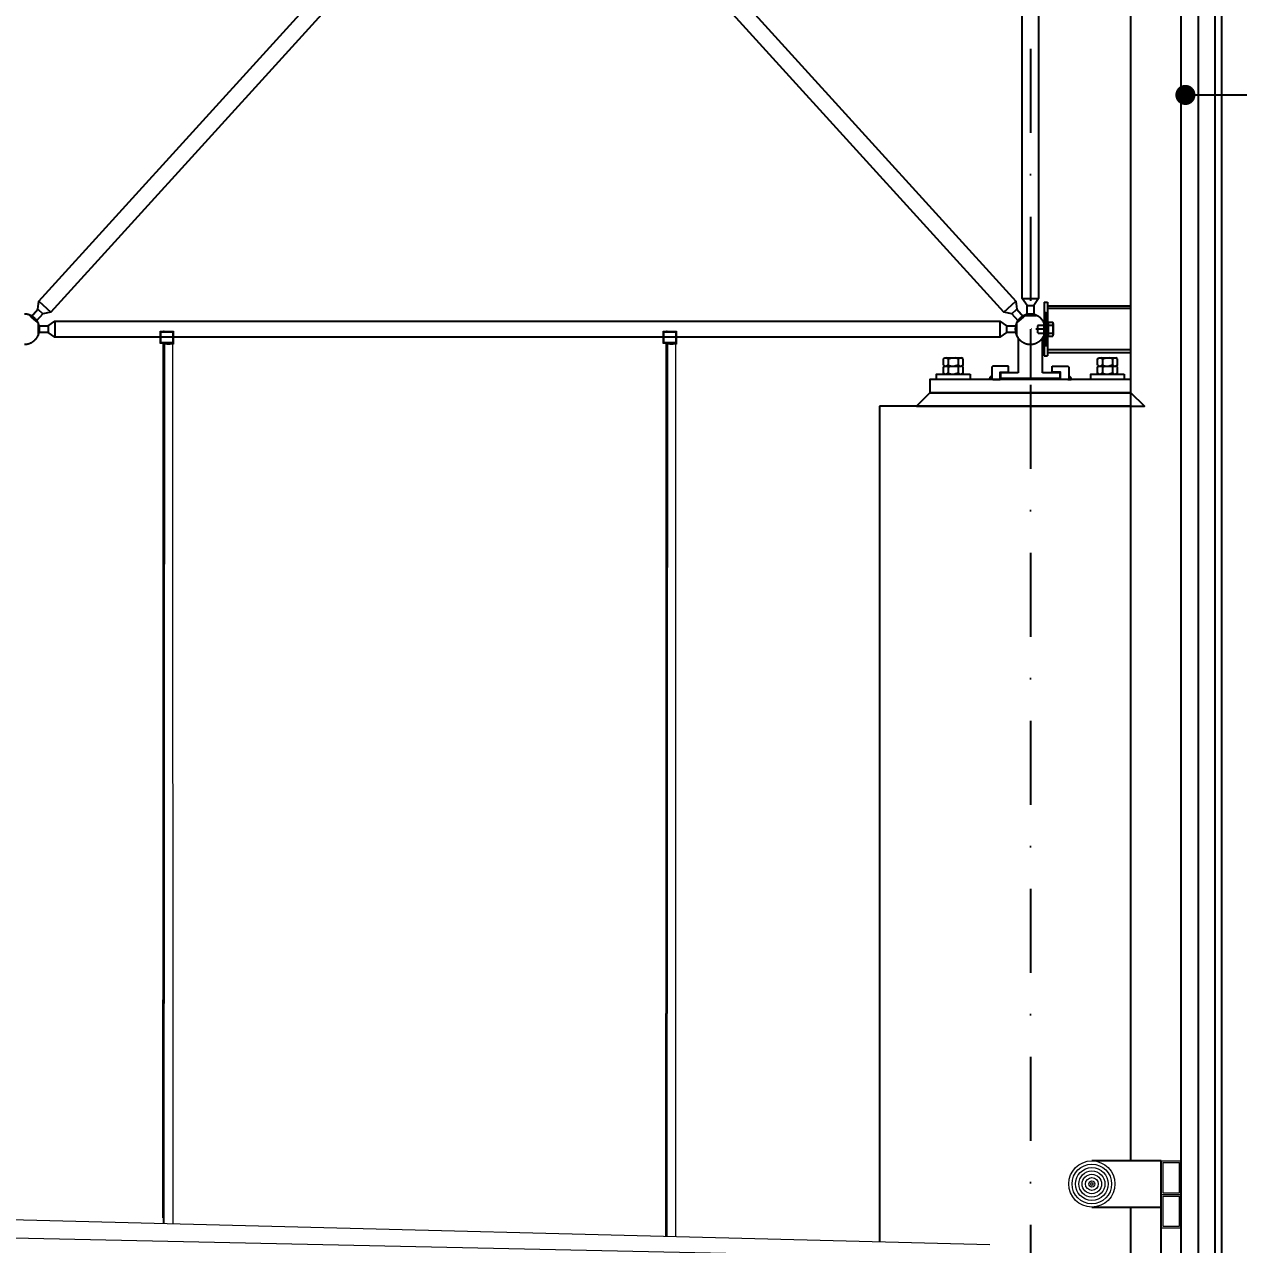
# Model space of a CAD drawing. Header units: centimetres. Extents: x 26569 to 160723, y -3143 to 14565.
# Drawn here: x 122607.7 to 122969.8, y -1251.5 to -887.7 of the extents above; entities that cross this region are included whole.
import ezdxf
from ezdxf import colors
from ezdxf.entities.mleader import LeaderData, LeaderLine
from ezdxf.math import Vec2, Vec3

# ---------------------------------------------------------------- set-up
doc = ezdxf.new("R2010")
doc.units = ezdxf.units.CM
doc.header["$LTSCALE"] = 100
doc.linetypes.add('DASHDOT2', pattern=[0.5, 0.25, -0.125, 0, -0.125])
for name, color, linetype in [('A-ANNO-DIMS', 187, 'Continuous'), ('A-ANNO-GRID', 155, 'DASHDOT2'), ('A-DOOR', 193, 'Continuous'), ('A-ELEV-01', 255, 'Continuous'), ('A-ELEV-02', 253, 'Continuous'), ('A-WALL-INSL', 249, 'Continuous'), ('A-WALL-SNWPNL', 200, 'Continuous'), ('S-STEL', 3, 'Continuous')]:
    doc.layers.add(name, color=color, linetype=linetype)
doc.layers.add('cephetutucu', color=8, linetype='Continuous', lineweight=25)
doc.styles.add('Fields_100', font='act_simplex.shx', dxfattribs={"width": 0.8, "height": 20})
doc.linetypes.add('BATTING', pattern='A,0.00254,-2.54,[134,ltypeshp.shx,S=2.54,R=0,X=-2.54,Y=0],-5.08,[134,ltypeshp.shx,S=2.54,R=180,X=2.54,Y=0],-2.54', length=10.16254)
doc.dimstyles.new('FIELDS_100', dxfattribs={"dimscale": 0, "dimtxt": 20, "dimasz": 5, "dimexe": 5, "dimexo": 5, "dimgap": 5, "dimtad": 0, "dimdec": 0, "dimzin": 0, "dimdsep": 46, "dimtxsty": 'Fields_100', "dimblk": 'DOT', "dimcen": 0.09, "dimclrt": 50, "dimadec": 0, "dimazin": 0, "dimtfac": 1, "dimtdec": 0, "dimtix": 1, "dimtofl": 0, "dimtmove": 1, "dimatfit": 3, "dimfxl": 5, "dimfxlon": 1, "dimtolj": 1, "dimtzin": 0, "dimarcsym": 0})
pattern_1 = [(225, (292.73155, 1032.0001), (0.088388348, -0.088388348), [])]

# ---------------------------------------------------------------- blocks, each defined once
blk = doc.blocks.new('A$C9ce80890')
at = {"layer": 'cephetutucu'}
h = blk.add_hatch(dxfattribs=at)
h.set_pattern_fill('ANSI31', color=256, angle=180)
h.set_pattern_definition(pattern_1)
h.paths.add_polyline_path([(41, 68), (51, 68), (51, 80), (41, 80)])
h.paths.add_polyline_path([(41, 30), (51, 30), (51, 68), (41, 68)])
h.paths.add_polyline_path([(41, 80), (51, 80), (51, 92), (41, 92)])
h.paths.add_polyline_path([(41, 92), (51, 92), (51, 130), (41, 130)])
h = blk.add_hatch(dxfattribs=at)
h.set_pattern_fill('ANSI31', color=256, angle=180)
h.set_pattern_definition(pattern_1)
h.paths.add_polyline_path([(41, 68), (51, 68), (51, 80), (41, 80)])
h.paths.add_polyline_path([(41, 67), (51, 67), (51, 68), (41, 68)])
h.paths.add_polyline_path([(41, 80), (51, 80), (51, 92), (41, 92)])
h.paths.add_polyline_path([(41, 92), (51, 92), (51, 93), (41, 93)])
for p, q in [((41, 160), (51, 160)), ((41, 160), (41, 0)), ((51, 160), (51, 0)), ((51, 150), (300, 150)), ((300, 141.2), (51, 141.2)), ((23, 92), (21, 90)), ((21, 90), (21, 70)), ((23, 92), (68, 92)), ((41, 55), (41, 105)), ((41, 101.8), (41, 58.2)), ((41, 98.5), (41, 61.5)), ((41, 93), (51, 93)), ((51, 102), (53, 102)), ((51, 58), (51, 102)), ((53, 102), (53, 58)), ((53, 101), (67, 101)), ((53, 101), (53, 59)), ((68, 96.5), (68, 63.5)), ((23, 68), (21, 70)), ((23, 68), (67, 68)), ((41, 67), (51, 67)), ((51, 58), (53, 58)), ((53, 59), (67, 59)), ((68, 68), (68, 63.5)), ((41, 0), (51, 0)), ((300, 18.8), (51, 18.8)), ((51, 10), (300, 10))]:
    blk.add_line(p, q, dxfattribs=at)
at = {"layer": 'cephetutucu', "linetype": 'DASHDOT2'}
blk.add_line((41, 80), (0, 80), dxfattribs=at)
at = {"layer": 'cephetutucu'}
for centre, radius, start, end in [((57.4, 96.5), 10.6, 334.9424, 25.0576), ((-4.5, 80), 72.5, 350.4727, 9.5273), ((57.4, 63.5), 10.6, 334.9424, 25.0576)]:
    blk.add_arc(centre, radius, start, end, dxfattribs=at)
blk = doc.blocks.new('_Dot')
at = {"color": 0, "linetype": 'ByBlock', "lineweight": -2}
blk.add_line((-0.5, 0), (-1, 0), dxfattribs=at)
at = {"color": 0, "linetype": 'ByBlock', "const_width": 0.5}
blk.add_lwpolyline([(-0.25, 0, 1), (0.25, 0, 1)], format="xyb", close=True, dxfattribs=at)
blk = doc.blocks.new('*D482')
at = {"layer": 'A-ANNO-DIMS', "color": 0, "lineweight": -2, "transparency": 16777216}
for p, q in [((121107.73, -198.45), (121107.73, -188.45)), ((122907.73, -198.45), (122907.73, -188.45)), ((121112.73, -193.45), (121976.06, -193.45)), ((122902.73, -193.45), (122039.4, -193.45))]:
    blk.add_line(p, q, dxfattribs=at)
at = {"layer": 'DEFPOINTS', "color": 0, "transparency": 16777216}
for p in [(122907.73, -193.45), (121107.73, -1038.45), (122907.73, -1038.45)]:
    blk.add_point(p, dxfattribs=at)
at = {"layer": 'A-ANNO-DIMS', "color": 0, "lineweight": -2, "transparency": 16777216, "xscale": 5, "yscale": 5, "zscale": 5, "rotation": 180}
blk.add_blockref('_Dot', (121107.73, -193.45), dxfattribs=at)
at = {"layer": 'A-ANNO-DIMS', "color": 0, "lineweight": -2, "transparency": 16777216, "xscale": 5, "yscale": 5, "zscale": 5}
blk.add_blockref('_Dot', (122907.73, -193.45), dxfattribs=at)
at = {"layer": 'A-ANNO-DIMS', "color": 50, "transparency": 16777216, "insert": (122007.73, -193.45), "char_height": 20, "attachment_point": 5, "style": 'Fields_100'}
blk.add_mtext('\\A1;1800', dxfattribs=at)
blk = doc.blocks.new('SOMUN')
for p, q in [((-9.8, 7.1), (-8.2, 8)), ((-9.8, 0.9), (-9.8, 7.1)), ((-9.8, 0.9), (-8.2, 0)), ((-8.2, 8), (-5, 8)), ((-8.2, 0), (-5, 0)), ((-5, 7.1), (-6.6, 8)), ((-5, 0.9), (-6.6, 0)), ((-5, 8), (5, 8)), ((-5, 7.1), (-1.7, 8)), ((-5, 7.1), (-5, 0.9)), ((-5, 0.9), (-1.7, 0)), ((-5, 0), (5, 0)), ((5, 7.1), (1.7, 8)), ((5, 0.9), (1.7, 0)), ((5, 8), (8.2, 8)), ((5, 7.1), (6.6, 8)), ((5, 7.1), (5, 0.9)), ((5, 0.9), (6.6, 0)), ((5, 0), (8.2, 0)), ((9.8, 7.1), (8.2, 8)), ((9.8, 0.9), (8.2, 0)), ((9.8, 0.9), (9.8, 7.1))]:
    blk.add_line(p, q)

msp = doc.modelspace()

# ---------------------------------------------------------------- hatches: boundary and pattern name
at = {"layer": 'A-ELEV-02'}
for points in [[(122896.23, -993.24), (122896.53, -993.54), (122895.53, -993.54), (122895.53, -993.51), (122895.53, -993.48), (122895.54, -993.44), (122895.54, -993.41), (122895.54, -993.37), (122895.55, -993.34), (122895.56, -993.31), (122895.57, -993.27), (122895.58, -993.24), (122895.59, -993.21), (122895.6, -993.18), (122895.61, -993.14), (122895.63, -993.11), (122895.64, -993.08), (122895.66, -993.05), (122895.68, -993.02), (122895.69, -992.99), (122895.71, -992.97), (122895.73, -992.94), (122895.76, -992.91), (122895.78, -992.89), (122895.8, -992.86), (122895.82, -992.84), (122895.85, -992.81), (122895.87, -992.79), (122895.9, -992.77), (122895.93, -992.75), (122895.95, -992.73), (122895.98, -992.71), (122896.01, -992.69), (122896.04, -992.67), (122896.07, -992.65), (122896.1, -992.64), (122896.13, -992.63), (122896.17, -992.61), (122896.2, -992.6), (122896.23, -992.59)], [(122919.23, -993.24), (122918.93, -993.54), (122919.93, -993.54), (122919.93, -993.51), (122919.93, -993.48), (122919.92, -993.44), (122919.92, -993.41), (122919.92, -993.37), (122919.91, -993.34), (122919.9, -993.31), (122919.89, -993.27), (122919.88, -993.24), (122919.87, -993.21), (122919.86, -993.18), (122919.85, -993.14), (122919.83, -993.11), (122919.82, -993.08), (122919.8, -993.05), (122919.78, -993.02), (122919.77, -992.99), (122919.75, -992.97), (122919.73, -992.94), (122919.7, -992.91), (122919.68, -992.89), (122919.66, -992.86), (122919.64, -992.84), (122919.61, -992.81), (122919.59, -992.79), (122919.56, -992.77), (122919.53, -992.75), (122919.5, -992.73), (122919.48, -992.71), (122919.45, -992.69), (122919.42, -992.67), (122919.39, -992.65), (122919.36, -992.64), (122919.33, -992.63), (122919.29, -992.61), (122919.26, -992.6), (122919.23, -992.59)]]:
    msp.add_hatch(color=256, dxfattribs=at).paths.add_polyline_path(points, flags=0)

# ---------------------------------------------------------------- linework, layer by layer
at = {"elevation": 0}
for points in [[(122889.73, -991.94), (122889.73, -993.54), (122879.73, -993.54), (122879.73, -991.94), (122889.73, -991.94)], [(122935.73, -991.94), (122935.73, -993.54), (122925.73, -993.54), (122925.73, -991.94), (122935.73, -991.94)]]:
    msp.add_lwpolyline(points, dxfattribs=at)
for points in [[(122877.73, -997.54), (122937.73, -997.54), (122937.73, -993.54), (122877.73, -993.54)], [(122873.73, -1001.54), (122941.73, -1001.54), (122937.73, -997.54), (122877.73, -997.54)]]:
    msp.add_lwpolyline(points, close=True)
at = {"layer": 'A-ANNO-GRID'}
msp.add_lwpolyline([(122907.73, -143.45), (122907.73, -1876.54)], dxfattribs=at)
at = {"layer": 'A-DOOR', "lineweight": 0}
for p, q in [((122592.2, -1243.76), (122895.64, -1251.52)), ((122592.2, -1249.26), (122900.11, -1255.89))]:
    msp.add_line(p, q, dxfattribs=at)
for radius in [6.9, 5.9, 4.9, 3.9, 2.9, 1.9, 0.902, 0.402]:
    msp.add_circle((122926.07, -1233.45), radius, dxfattribs=at)
at = {"layer": 'A-ELEV-01'}
for p, q in [((122962.73, -701.54), (122962.73, -1256.05)), ((122937.73, -1226.55), (122937.73, -754.94)), ((122937.73, -1298.16), (122937.73, -1240.36)), ((122946.73, -1266.54), (122946.73, -1246.55)), ((122952.73, -1266.54), (122952.73, -1246.55))]:
    msp.add_line(p, q, dxfattribs=at)
at = {"layer": 'A-ELEV-01', "lineweight": 0}
for p, q in [((122649.4, -979.13), (122649.2, -979.13)), ((122799.4, -979.12), (122799.2, -979.12)), ((122649.03, -1243.57), (122649.2, -983.22)), ((122649.2, -984.53), (122649.2, -988.63)), ((122649.6, -982.83), (122652.2, -982.83)), ((122652.2, -983.03), (122649.6, -983.03)), ((122652.2, -982.83), (122652.2, -983.03)), ((122799.03, -1249.05), (122799.2, -983.21)), ((122799.2, -984.52), (122799.2, -988.62)), ((122799.6, -982.82), (122802.2, -982.82)), ((122802.2, -983.02), (122799.6, -983.02)), ((122802.2, -982.82), (122802.2, -983.02))]:
    msp.add_line(p, q, dxfattribs=at)
at = {"layer": 'A-ELEV-01', "linetype": 'Continuous'}
for p, q in [((122649.4, -983.23), (122649.18, -1245.22)), ((122799.4, -983.22), (122799.17, -1249.06)), ((122946.73, -1226.55), (122926.07, -1226.55)), ((122926.07, -1240.36), (122946.73, -1240.36))]:
    msp.add_line(p, q, dxfattribs=at)
at = {"layer": 'A-ELEV-01', "lineweight": 0}
for points in [[(122652.2, -982.83), (122648.2, -982.83), (122648.2, -979.13), (122652.2, -979.13)], [(122651.9, -982.53), (122648.5, -982.53), (122648.5, -979.43), (122651.9, -979.43)], [(122802.2, -982.82), (122798.2, -982.82), (122798.2, -979.12), (122802.2, -979.12)], [(122801.9, -982.52), (122798.5, -982.52), (122798.5, -979.42), (122801.9, -979.42)], [(122649.2, -984.8), (122649.2, -983.8), (122649.4, -983.8), (122649.4, -984.8)], [(122651.2, -982.83), (122650.2, -982.83), (122650.2, -983.03), (122651.2, -983.03)], [(122799.2, -984.8), (122799.2, -983.8), (122799.4, -983.8), (122799.4, -984.8)], [(122801.2, -982.82), (122800.2, -982.82), (122800.2, -983.02), (122801.2, -983.02)]]:
    msp.add_lwpolyline(points, close=True, dxfattribs=at)
for points in [[(122649, -982.53), (122649.04, -1221.55)], [(122652.05, -1245.29), (122652, -982.83)], [(122799, -982.52), (122799.04, -1226.55)], [(122802.05, -1249.13), (122802, -982.82)]]:
    msp.add_lwpolyline(points, dxfattribs=at)
at = {"layer": 'A-ELEV-01'}
for points in [[(122862.73, -1001.54), (122862.73, -1250.68)], [(122937.73, -1001.54), (122862.73, -1001.54)]]:
    msp.add_lwpolyline(points, dxfattribs=at)
at = {"layer": 'A-ELEV-01', "lineweight": 0}
for centre, radius in [((122649.6, -983.23), 0.4), ((122649.6, -983.23), 0.2), ((122799.6, -983.22), 0.4), ((122799.6, -983.22), 0.2)]:
    msp.add_arc(centre, radius, 90, 180, dxfattribs=at)
at = {"layer": 'A-ELEV-02'}
for points in [[(122609.75, -974.84), (122611.77, -972.62), (122612.06, -970.19), (122749.82, -818.65), (122752.21, -818.12), (122754.23, -815.9), (122755.71, -817.25), (122753.69, -819.47), (122753.4, -821.9), (122615.64, -973.43), (122613.25, -973.96), (122611.23, -976.18)], [(122904.23, -976.18), (122902.21, -973.96), (122899.82, -973.43), (122762.06, -821.9), (122761.77, -819.47), (122759.75, -817.25), (122761.23, -815.9), (122763.25, -818.12), (122765.64, -818.65), (122903.4, -970.19), (122903.69, -972.62), (122905.71, -974.84)], [(122912.23, -978.54), (122912.23, -978.44), (122912.23, -978.34), (122912.22, -978.24), (122912.21, -978.14), (122912.2, -978.04), (122912.19, -977.93), (122912.17, -977.83), (122912.15, -977.72), (122912.13, -977.62), (122912.11, -977.52), (122912.08, -977.41), (122912.06, -977.31), (122912.02, -977.2), (122911.99, -977.1), (122911.95, -976.99), (122911.91, -976.89), (122911.87, -976.78), (122911.83, -976.68), (122911.78, -976.58), (122911.73, -976.48), (122911.67, -976.38), (122911.62, -976.28), (122911.56, -976.18), (122911.5, -976.08), (122911.43, -975.99), (122911.37, -975.89), (122911.3, -975.8), (122911.22, -975.71), (122911.15, -975.62), (122911.07, -975.53), (122910.99, -975.45), (122910.91, -975.36), (122910.83, -975.28), (122910.74, -975.2), (122910.66, -975.12), (122910.57, -975.05), (122910.48, -974.98), (122910.38, -974.91), (122910.29, -974.84), (122910.19, -974.78), (122910.1, -974.72), (122910, -974.66), (122909.9, -974.6), (122909.8, -974.55), (122909.7, -974.5), (122909.59, -974.45), (122909.49, -974.4), (122909.39, -974.36), (122909.28, -974.32), (122909.18, -974.28), (122909.07, -974.25), (122908.97, -974.22), (122908.86, -974.19), (122908.76, -974.16), (122908.65, -974.14), (122908.55, -974.12), (122908.44, -974.1), (122908.34, -974.09), (122908.24, -974.07), (122908.13, -974.06), (122908.03, -974.05), (122907.93, -974.05), (122907.83, -974.04), (122907.73, -974.04), (122907.63, -974.04), (122907.53, -974.05), (122907.43, -974.05), (122907.33, -974.06), (122907.22, -974.07), (122907.12, -974.09), (122907.02, -974.1), (122906.91, -974.12), (122906.81, -974.14), (122906.7, -974.16), (122906.6, -974.19), (122906.49, -974.22), (122906.39, -974.25), (122906.28, -974.28), (122906.18, -974.32), (122906.07, -974.36), (122905.97, -974.4), (122905.87, -974.45), (122905.76, -974.5), (122905.66, -974.55), (122905.56, -974.6), (122905.46, -974.66), (122905.36, -974.72), (122905.27, -974.78), (122905.17, -974.84), (122905.08, -974.91), (122904.98, -974.98), (122904.89, -975.05), (122904.8, -975.12), (122904.72, -975.2), (122904.63, -975.28), (122904.55, -975.36), (122904.47, -975.45), (122904.39, -975.53), (122904.31, -975.62), (122904.24, -975.71), (122904.16, -975.8), (122904.09, -975.89), (122904.03, -975.99), (122903.96, -976.08), (122903.9, -976.18), (122903.84, -976.28), (122903.79, -976.38), (122903.73, -976.48), (122903.68, -976.58), (122903.63, -976.68), (122903.59, -976.78), (122903.55, -976.89), (122903.51, -976.99), (122903.47, -977.1), (122903.44, -977.2), (122903.4, -977.31), (122903.37, -977.41), (122903.35, -977.52), (122903.33, -977.62), (122903.31, -977.72), (122903.29, -977.83), (122903.27, -977.93), (122903.26, -978.04), (122903.25, -978.14), (122903.24, -978.24), (122903.23, -978.34), (122903.23, -978.44), (122903.23, -978.54), (122903.23, -978.64), (122903.23, -978.74), (122903.24, -978.85), (122903.25, -978.95), (122903.26, -979.05), (122903.27, -979.15), (122903.29, -979.26), (122903.31, -979.36), (122903.33, -979.47), (122903.35, -979.57), (122903.37, -979.68), (122903.4, -979.78), (122903.44, -979.89), (122903.47, -979.99), (122903.51, -980.1), (122903.55, -980.2), (122903.59, -980.3), (122903.63, -980.41), (122903.68, -980.51), (122903.73, -980.61), (122903.79, -980.71), (122903.84, -980.81), (122903.9, -980.91), (122903.96, -981.01), (122904.03, -981.1), (122904.09, -981.2), (122904.16, -981.29), (122904.24, -981.38), (122904.31, -981.47), (122904.39, -981.56), (122904.47, -981.64), (122904.55, -981.73), (122904.63, -981.81), (122904.72, -981.89), (122904.8, -981.96), (122904.89, -982.04), (122904.98, -982.11), (122905.08, -982.18), (122905.17, -982.25), (122905.27, -982.31), (122905.36, -982.37), (122905.46, -982.43), (122905.56, -982.49), (122905.66, -982.54), (122905.76, -982.59), (122905.87, -982.64), (122905.97, -982.69), (122906.07, -982.73), (122906.18, -982.77), (122906.28, -982.8), (122906.39, -982.84), (122906.49, -982.87), (122906.6, -982.9), (122906.7, -982.92), (122906.81, -982.95), (122906.91, -982.97), (122907.02, -982.99), (122907.12, -983), (122907.22, -983.02), (122907.33, -983.03), (122907.43, -983.03), (122907.53, -983.04), (122907.63, -983.04), (122907.73, -983.04), (122907.83, -983.04), (122907.93, -983.04), (122908.03, -983.03), (122908.13, -983.03), (122908.24, -983.02), (122908.34, -983), (122908.44, -982.99), (122908.55, -982.97), (122908.65, -982.95), (122908.76, -982.92), (122908.86, -982.9), (122908.97, -982.87), (122909.07, -982.84), (122909.18, -982.8), (122909.28, -982.77), (122909.39, -982.73), (122909.49, -982.69), (122909.59, -982.64), (122909.7, -982.59), (122909.8, -982.54), (122909.9, -982.49), (122910, -982.43), (122910.1, -982.37), (122910.19, -982.31), (122910.29, -982.25), (122910.38, -982.18), (122910.48, -982.11), (122910.57, -982.04), (122910.66, -981.96), (122910.74, -981.89), (122910.83, -981.81), (122910.91, -981.73), (122910.99, -981.64), (122911.07, -981.56), (122911.15, -981.47), (122911.22, -981.38), (122911.3, -981.29), (122911.37, -981.2), (122911.43, -981.1), (122911.5, -981.01), (122911.56, -980.91), (122911.62, -980.81), (122911.67, -980.71), (122911.73, -980.61), (122911.78, -980.51), (122911.83, -980.41), (122911.87, -980.3), (122911.91, -980.2), (122911.95, -980.1), (122911.99, -979.99), (122912.02, -979.89), (122912.06, -979.78), (122912.08, -979.68), (122912.11, -979.57), (122912.13, -979.47), (122912.15, -979.36), (122912.17, -979.26), (122912.19, -979.15), (122912.2, -979.05), (122912.21, -978.95), (122912.22, -978.85), (122912.23, -978.74), (122912.23, -978.64)], [(122901.23, -989.54), (122896.53, -989.54), (122896.23, -989.84), (122896.23, -993.24), (122896.53, -993.54), (122898.73, -993.54), (122898.73, -991.34), (122901.23, -991.34)], [(122914.23, -989.54), (122918.93, -989.54), (122919.23, -989.84), (122919.23, -993.24), (122918.93, -993.54), (122916.73, -993.54), (122916.73, -991.34), (122914.23, -991.34)]]:
    msp.add_lwpolyline(points, close=True, dxfattribs=at)
for points in [[(122906.73, -974.44), (122906.73, -971.44), (122905.31, -969.44), (122905.31, -822.64), (122906.73, -820.64), (122906.73, -817.64)], [(122908.73, -817.64), (122908.73, -820.64), (122910.14, -822.64), (122910.14, -969.44), (122908.73, -971.44), (122908.73, -974.44)], [(122612.06, -970.19), (122615.64, -973.43)], [(122899.82, -973.43), (122903.4, -970.19)], [(122905.31, -969.44), (122910.14, -969.44)], [(122906.73, -971.44), (122908.73, -971.44)], [(122607.73, -983.04), (122607.83, -983.04), (122607.93, -983.04), (122608.03, -983.03), (122608.13, -983.03), (122608.24, -983.02), (122608.34, -983), (122608.44, -982.99), (122608.55, -982.97), (122608.65, -982.95), (122608.76, -982.92), (122608.86, -982.9), (122608.97, -982.87), (122609.07, -982.84), (122609.18, -982.8), (122609.28, -982.77), (122609.39, -982.73), (122609.49, -982.69), (122609.59, -982.64), (122609.7, -982.59), (122609.8, -982.54), (122609.9, -982.49), (122610, -982.43), (122610.1, -982.37), (122610.19, -982.31), (122610.29, -982.25), (122610.38, -982.18), (122610.48, -982.11), (122610.57, -982.04), (122610.66, -981.96), (122610.74, -981.89), (122610.83, -981.81), (122610.91, -981.73), (122610.99, -981.64), (122611.07, -981.56), (122611.15, -981.47), (122611.22, -981.38), (122611.3, -981.29), (122611.37, -981.2), (122611.43, -981.1), (122611.5, -981.01), (122611.56, -980.91), (122611.62, -980.81), (122611.67, -980.71), (122611.73, -980.61), (122611.78, -980.51), (122611.83, -980.41), (122611.87, -980.3), (122611.91, -980.2), (122611.95, -980.1), (122611.99, -979.99), (122612.02, -979.89), (122612.06, -979.78), (122612.08, -979.68), (122612.11, -979.57), (122612.13, -979.47), (122612.15, -979.36), (122612.17, -979.26), (122612.19, -979.15), (122612.2, -979.05), (122612.21, -978.95), (122612.22, -978.85), (122612.23, -978.74), (122612.23, -978.64), (122612.23, -978.54), (122612.23, -978.44), (122612.23, -978.34), (122612.22, -978.24), (122612.21, -978.14), (122612.2, -978.04), (122612.19, -977.93), (122612.17, -977.83), (122612.15, -977.72), (122612.13, -977.62), (122612.11, -977.52), (122612.08, -977.41), (122612.06, -977.31), (122612.02, -977.2), (122611.99, -977.1), (122611.95, -976.99), (122611.91, -976.89), (122611.87, -976.78), (122611.83, -976.68), (122611.78, -976.58), (122611.73, -976.48), (122611.67, -976.38), (122611.62, -976.28), (122611.56, -976.18), (122611.5, -976.08), (122611.43, -975.99), (122611.37, -975.89), (122611.3, -975.8), (122611.22, -975.71), (122611.15, -975.62), (122611.07, -975.53), (122610.99, -975.45), (122610.91, -975.36), (122610.83, -975.28), (122610.74, -975.2), (122610.66, -975.12), (122610.57, -975.05), (122610.48, -974.98), (122610.38, -974.91), (122610.29, -974.84), (122610.19, -974.78), (122610.1, -974.72), (122610, -974.66), (122609.9, -974.6), (122609.8, -974.55), (122609.7, -974.5), (122609.59, -974.45), (122609.49, -974.4), (122609.39, -974.36), (122609.28, -974.32), (122609.18, -974.28), (122609.07, -974.25), (122608.97, -974.22), (122608.86, -974.19), (122608.76, -974.16), (122608.65, -974.14), (122608.55, -974.12), (122608.44, -974.1), (122608.34, -974.09), (122608.24, -974.07), (122608.13, -974.06), (122608.03, -974.05), (122607.93, -974.05), (122607.83, -974.04), (122607.73, -974.04)], [(122609.12, -974.26), (122611.86, -976.76)], [(122611.77, -972.62), (122613.25, -973.96)], [(122902.21, -973.96), (122903.69, -972.62)], [(122911.33, -981.24), (122911.42, -981.12), (122911.5, -981), (122911.58, -980.87), (122911.66, -980.74), (122911.73, -980.6), (122911.8, -980.47), (122911.86, -980.32), (122911.92, -980.18), (122911.98, -980.03), (122912, -979.96), (122912.03, -979.88), (122912.05, -979.81), (122912.07, -979.73), (122912.09, -979.65), (122912.11, -979.58), (122912.13, -979.5), (122912.14, -979.42), (122912.16, -979.34), (122912.17, -979.26), (122912.18, -979.19), (122912.19, -979.11), (122912.2, -979.03), (122912.21, -978.95), (122912.22, -978.87), (122912.22, -978.79), (122912.23, -978.71), (122912.23, -978.63), (122912.23, -978.55), (122912.23, -978.47), (122912.23, -978.39), (122912.22, -978.31), (122912.22, -978.23), (122912.21, -978.15), (122912.21, -978.07), (122912.2, -977.99), (122912.19, -977.92), (122912.17, -977.84), (122912.15, -977.68), (122912.11, -977.53), (122912.08, -977.38), (122912.03, -977.23), (122911.99, -977.09), (122911.94, -976.94), (122911.88, -976.8), (122911.82, -976.67), (122911.75, -976.53), (122911.69, -976.4), (122911.61, -976.27), (122911.53, -976.14), (122911.45, -976.01), (122911.36, -975.89), (122911.27, -975.76), (122911.17, -975.64), (122911.07, -975.53), (122910.96, -975.41), (122910.91, -975.36), (122910.85, -975.3), (122910.79, -975.25), (122910.73, -975.19), (122910.67, -975.14), (122910.61, -975.09), (122910.55, -975.04), (122910.49, -974.99), (122910.43, -974.94), (122910.36, -974.89), (122910.3, -974.85), (122910.23, -974.8), (122910.16, -974.76), (122910.1, -974.72), (122910.03, -974.67), (122909.96, -974.63), (122909.89, -974.6), (122909.82, -974.56), (122909.75, -974.52), (122909.68, -974.49), (122909.6, -974.45), (122909.53, -974.42), (122909.46, -974.39), (122909.38, -974.36), (122909.31, -974.33), (122909.24, -974.3), (122909.16, -974.28), (122909.09, -974.25), (122908.94, -974.21), (122908.79, -974.17), (122908.63, -974.14), (122908.48, -974.11), (122908.33, -974.08), (122908.18, -974.07), (122908.03, -974.05), (122907.88, -974.05), (122907.73, -974.04), (122907.58, -974.05), (122907.43, -974.05), (122907.28, -974.07), (122907.13, -974.08), (122906.98, -974.11), (122906.83, -974.14), (122906.67, -974.17), (122906.52, -974.21), (122906.37, -974.25), (122906.3, -974.28), (122906.22, -974.3), (122906.15, -974.33), (122906.08, -974.36), (122906, -974.39), (122905.93, -974.42), (122905.86, -974.45), (122905.78, -974.49), (122905.71, -974.52), (122905.64, -974.56), (122905.57, -974.6), (122905.5, -974.63), (122905.43, -974.67), (122905.36, -974.72), (122905.3, -974.76), (122905.23, -974.8), (122905.16, -974.85), (122905.1, -974.89), (122905.03, -974.94), (122904.97, -974.99), (122904.91, -975.04), (122904.85, -975.09), (122904.79, -975.14), (122904.73, -975.19), (122904.67, -975.25), (122904.61, -975.3), (122904.55, -975.36), (122904.5, -975.41), (122904.39, -975.53), (122904.29, -975.64), (122904.19, -975.76), (122904.1, -975.89), (122904.01, -976.01), (122903.93, -976.14), (122903.85, -976.27), (122903.77, -976.4), (122903.71, -976.53), (122903.64, -976.67), (122903.58, -976.8), (122903.52, -976.94), (122903.47, -977.09), (122903.43, -977.23), (122903.38, -977.38), (122903.35, -977.53), (122903.31, -977.68), (122903.29, -977.84), (122903.27, -977.92), (122903.26, -977.99), (122903.25, -978.07), (122903.25, -978.15), (122903.24, -978.23), (122903.24, -978.31), (122903.23, -978.39), (122903.23, -978.47), (122903.23, -978.55), (122903.23, -978.63), (122903.23, -978.71), (122903.24, -978.79), (122903.24, -978.87), (122903.25, -978.95), (122903.26, -979.03), (122903.27, -979.11), (122903.28, -979.19), (122903.29, -979.26), (122903.3, -979.34), (122903.32, -979.42), (122903.33, -979.5), (122903.35, -979.58), (122903.37, -979.65), (122903.39, -979.73), (122903.41, -979.81), (122903.43, -979.88), (122903.46, -979.96), (122903.48, -980.03), (122903.54, -980.18), (122903.6, -980.32), (122903.66, -980.47), (122903.73, -980.6), (122903.8, -980.74), (122903.88, -980.87), (122903.96, -981), (122904.04, -981.12), (122904.13, -981.24)], [(122903.6, -976.76), (122906.34, -974.26)], [(122905.88, -974.44), (122909.58, -974.44)], [(122611.83, -977.54), (122614.83, -977.54), (122616.83, -976.13), (122898.63, -976.13), (122900.63, -977.54), (122903.63, -977.54)], [(122611.83, -976.69), (122611.83, -980.4)], [(122614.83, -977.54), (122614.83, -979.54)], [(122616.83, -976.13), (122616.83, -980.96)], [(122898.63, -976.13), (122898.63, -980.96)], [(122900.63, -977.54), (122900.63, -979.54)], [(122903.63, -976.69), (122903.63, -980.4)], [(122907.73, -978.54), (122907.73, -993.54)], [(122903.63, -979.54), (122900.63, -979.54), (122898.63, -980.96), (122616.83, -980.96), (122614.83, -979.54), (122611.83, -979.54)], [(122904.13, -981.24), (122904.13, -991.54)], [(122911.33, -991.54), (122911.33, -981.24)], [(122896.23, -992.59), (122896.21, -992.6), (122896.19, -992.6), (122896.18, -992.61), (122896.16, -992.61), (122896.14, -992.62), (122896.12, -992.63), (122896.11, -992.64), (122896.09, -992.65), (122896.07, -992.65), (122896.06, -992.66), (122896.04, -992.67), (122896.02, -992.68), (122896, -992.69), (122895.99, -992.7), (122895.97, -992.71), (122895.95, -992.73), (122895.94, -992.74), (122895.92, -992.75), (122895.91, -992.76), (122895.89, -992.77), (122895.88, -992.79), (122895.86, -992.8), (122895.85, -992.81), (122895.83, -992.83), (122895.82, -992.84), (122895.8, -992.86), (122895.79, -992.87), (122895.77, -992.89), (122895.76, -992.9), (122895.75, -992.92), (122895.74, -992.94), (122895.72, -992.95), (122895.71, -992.97), (122895.7, -992.99), (122895.69, -993), (122895.68, -993.02), (122895.67, -993.04), (122895.66, -993.06), (122895.65, -993.07), (122895.64, -993.09), (122895.63, -993.11), (122895.62, -993.13), (122895.61, -993.15), (122895.6, -993.16), (122895.6, -993.18), (122895.59, -993.2), (122895.58, -993.22), (122895.58, -993.24), (122895.57, -993.26), (122895.57, -993.28), (122895.56, -993.3), (122895.56, -993.32), (122895.55, -993.34), (122895.55, -993.35), (122895.54, -993.37), (122895.54, -993.39), (122895.54, -993.41), (122895.54, -993.43), (122895.53, -993.45), (122895.53, -993.47), (122895.53, -993.49), (122895.53, -993.51), (122895.53, -993.53), (122895.53, -993.54)], [(122896.53, -993.54), (122896.23, -993.24)], [(122904.13, -991.54), (122898.83, -991.54)], [(122898.83, -991.54), (122898.83, -993.14)], [(122898.83, -993.14), (122916.63, -993.14)], [(122899.08, -993.34), (122899.08, -993.14)], [(122916.63, -991.54), (122911.33, -991.54)], [(122916.38, -993.34), (122916.38, -993.14)], [(122916.63, -993.14), (122916.63, -991.54)], [(122918.93, -993.54), (122919.23, -993.24)], [(122919.93, -993.54), (122919.93, -993.53), (122919.93, -993.51), (122919.93, -993.49), (122919.93, -993.47), (122919.93, -993.45), (122919.92, -993.43), (122919.92, -993.41), (122919.92, -993.39), (122919.92, -993.37), (122919.91, -993.35), (122919.91, -993.34), (122919.9, -993.32), (122919.9, -993.3), (122919.89, -993.28), (122919.89, -993.26), (122919.88, -993.24), (122919.88, -993.22), (122919.87, -993.2), (122919.86, -993.18), (122919.86, -993.16), (122919.85, -993.15), (122919.84, -993.13), (122919.83, -993.11), (122919.82, -993.09), (122919.81, -993.07), (122919.8, -993.06), (122919.79, -993.04), (122919.78, -993.02), (122919.77, -993), (122919.76, -992.99), (122919.75, -992.97), (122919.74, -992.95), (122919.72, -992.94), (122919.71, -992.92), (122919.7, -992.9), (122919.69, -992.89), (122919.67, -992.87), (122919.66, -992.86), (122919.64, -992.84), (122919.63, -992.83), (122919.61, -992.81), (122919.6, -992.8), (122919.58, -992.79), (122919.57, -992.77), (122919.55, -992.76), (122919.54, -992.75), (122919.52, -992.74), (122919.51, -992.73), (122919.49, -992.71), (122919.47, -992.7), (122919.46, -992.69), (122919.44, -992.68), (122919.42, -992.67), (122919.4, -992.66), (122919.39, -992.65), (122919.37, -992.65), (122919.35, -992.64), (122919.34, -992.63), (122919.32, -992.62), (122919.3, -992.61), (122919.28, -992.61), (122919.27, -992.6), (122919.25, -992.6), (122919.23, -992.59)], [(122896.53, -993.54), (122895.53, -993.54)], [(122899.03, -993.54), (122899.03, -993.34)], [(122899.03, -993.34), (122916.43, -993.34)], [(122916.43, -993.54), (122899.03, -993.54)], [(122916.43, -993.54), (122916.43, -993.34)], [(122918.93, -993.54), (122919.93, -993.54)]]:
    msp.add_lwpolyline(points, dxfattribs=at)
at = {"layer": 'A-WALL-INSL', "linetype": 'BATTING', "ltscale": 0.005}
msp.add_line((122957.73, -702.54), (122957.73, -1256.05), dxfattribs=at)
at = {"layer": 'A-WALL-SNWPNL', "ltscale": 100}
for p, q in [((122952.73, -1256.05), (122952.73, -701.54)), ((122964.73, -701.54), (122964.73, -1256.05))]:
    msp.add_line(p, q, dxfattribs=at)
at = {"layer": 'S-STEL', "lineweight": 0}
for p, q in [((122946.73, -1226.55), (122952.73, -1226.55)), ((122947.23, -1227.05), (122947.23, -1236.05)), ((122947.23, -1227.05), (122952.23, -1227.05)), ((122952.23, -1236.05), (122952.23, -1227.05)), ((122946.73, -1236.55), (122952.73, -1236.55)), ((122947.23, -1236.05), (122952.23, -1236.05)), ((122947.23, -1237.05), (122947.23, -1246.05)), ((122947.23, -1237.05), (122952.23, -1237.05)), ((122952.23, -1246.05), (122952.23, -1237.05)), ((122946.73, -1246.55), (122952.73, -1246.55)), ((122947.23, -1246.05), (122952.23, -1246.05))]:
    msp.add_line(p, q, dxfattribs=at)
at = {"layer": 'S-STEL'}
for p, q in [((122946.73, -1246.55), (122946.73, -1226.55)), ((122952.73, -1246.55), (122952.73, -1226.55))]:
    msp.add_line(p, q, dxfattribs=at)

# ---------------------------------------------------------------- block references
at = {"xscale": 0.3, "yscale": 0.3, "zscale": 0.3}
for p in [(122884.73, -989.54), (122884.73, -991.94), (122930.73, -989.54), (122930.73, -991.94)]:
    msp.add_blockref('SOMUN', p, dxfattribs=at)
at = {"layer": 'cephetutucu', "xscale": 0.1, "yscale": 0.1, "zscale": 0.1}
msp.add_blockref('A$C9ce80890', (122907.73, -986.54), dxfattribs=at)

# ---------------------------------------------------------------- dimensions: what is measured, and where the dimension line sits
at = {"layer": 'A-ANNO-DIMS'}
dim = msp.add_linear_dim(base=(122907.73, -193.45), p1=(121107.73, -1038.45), p2=(122907.73, -1038.45), dimstyle='FIELDS_100', override={"dimscale": 1}, dxfattribs=at)
dim.commit()
dim.dimension.update_dxf_attribs({"geometry": '*D482', "text_midpoint": (122007.73, -193.45)})

# ---------------------------------------------------------------- leaders
ml = msp.add_multileader_mtext('Standard', dxfattribs=at)
ml.set_content('SİNÜS CEPHE TRAPEZİ\\PTAŞYÜNÜ 10cm\\PKASET CEPHE PROFİLİ', color=50, style='Fields_100')
ml.set_leader_properties(color=256)
ml.set_arrow_properties(name='DOT')
ml.build(insert=Vec2(0, 0))
ml.multileader.update_dxf_attribs({"dogleg_length": 10, "arrow_head_size": 6})
ctx = ml.context
ctx.base_point, ctx.char_height, ctx.arrow_head_size, ctx.landing_gap_size, ctx.plane_origin = Vec3(123013.1, -908.7), 20, 6, 10, Vec3(123408.6, -858.68)
notes = []
notes.append((ctx, [(0, (1, 1, 0), (123003.1, -908.7), (1, 0), 10, [(0, [(122953.97, -908.7)], 0, [])])]))
ctx.mtext.insert, ctx.mtext.flow_direction = Vec3(123023.1, -898.7), 5
for ctx, leaders in notes:
    for number, flags, end, landing, length, lines in leaders:
        leader = LeaderData()
        leader.index, (leader.has_last_leader_line, leader.has_dogleg_vector, leader.attachment_direction) = number, flags
        leader.last_leader_point, leader.dogleg_vector, leader.dogleg_length = Vec3(end), Vec3(landing), length
        for number, points, colour, breaks in lines:
            line = LeaderLine()
            line.index, line.vertices, line.color, line.breaks = number, Vec3.list(points), colors.encode_raw_color(colour), breaks
            leader.lines.append(line)
        ctx.leaders.append(leader)

doc.saveas('drawing.dxf')
